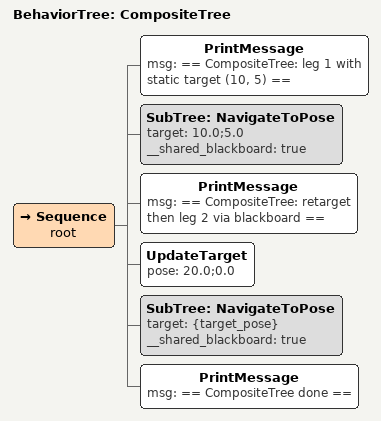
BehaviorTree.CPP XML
<?xml version="1.0" encoding="UTF-8"?>
<root BTCPP_format="3" main_tree_to_execute="CompositeTree">

    <!-- Pull in the reusable subtree definition from another file. -->
    <include path="nav_subtree.xml"/>

    <BehaviorTree ID="CompositeTree">
        <Sequence name="root">

            <PrintMessage msg="== CompositeTree: leg 1 with static target (10, 5) =="/>
            <SubTree ID="NavigateToPose" target="10.0;5.0" __shared_blackboard="true"/>

            <PrintMessage msg="== CompositeTree: retarget then leg 2 via blackboard =="/>
            <UpdateTarget pose="20.0;0.0"/>
            <SubTree ID="NavigateToPose" target="{target_pose}" __shared_blackboard="true"/>

            <PrintMessage msg="== CompositeTree done =="/>

        </Sequence>
    </BehaviorTree>

</root>
